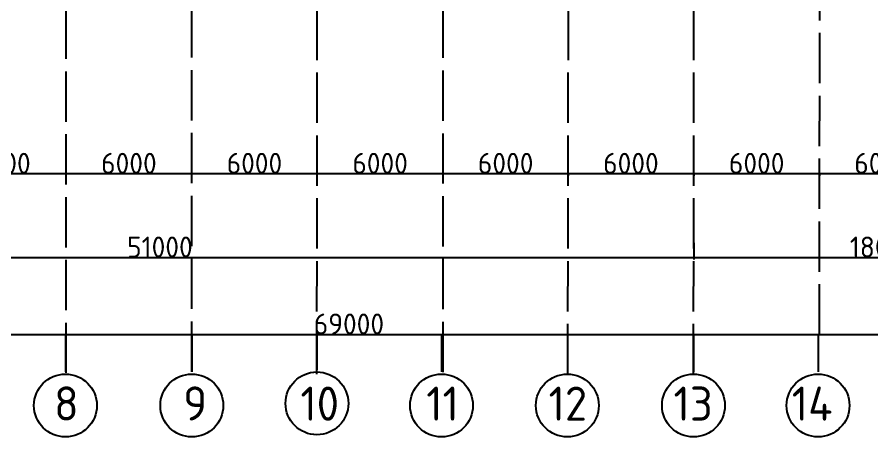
# Model space of a CAD drawing. Header units: millimetres. Extents: x -1544140 to 7445918, y -1294905 to 2019878.
# Drawn here: x 666408 to 707200, y 151970 to 172021 of the extents above; entities that cross this region are included whole.
import ezdxf

# ---------------------------------------------------------------- set-up
doc = ezdxf.new("R2010")
doc.units = ezdxf.units.MM
doc.header["$MEASUREMENT"] = 0
doc.linetypes.add('ACAD_ISO02W100', pattern=[15, 12, -3])
doc.layers.add('Plan 1', color=7, linetype='Continuous')
doc.styles.add('Annotative', font='GOST Common.ttf')
doc.styles.add('gost', font='GOST Common.ttf')
doc.dimstyles.get("Standard").update_dxf_attribs({"dimtxt": 1000, "dimasz": 100, "dimexe": 100, "dimexo": 0.06, "dimgap": 0.19, "dimtad": 1, "dimdec": 0, "dimzin": 0, "dimdsep": 46, "dimtxsty": 'Annotative', "dimblk": 'ARCHTICK', "dimcen": 0.09, "dimadec": 0, "dimazin": 0, "dimtfac": 1, "dimtdec": 0, "dimtofl": 0, "dimtmove": 0, "dimatfit": 3, "dimldrblk": 'ARCHTICK', "dimfxl": 700, "dimfxlon": 1, "dimtolj": 1, "dimtzin": 0, "dimarcsym": 0})

# ---------------------------------------------------------------- blocks, each defined once
blk = doc.blocks.new('_ArchTick')
at = {"color": 0, "linetype": 'ByBlock', "const_width": 0.15}
blk.add_lwpolyline([(-0.5, -0.5), (0.5, 0.5)], dxfattribs=at)
blk = doc.blocks.new('*D213')
at = {"color": 0, "lineweight": -2, "transparency": 16777216}
for p, q in [((710664, 165238), (710664, 164438)), ((704706, 164540), (704706, 164438)), ((710664, 164538), (704706, 164538))]:
    blk.add_line(p, q, dxfattribs=at)
at = {"layer": 'Defpoints', "color": 0, "transparency": 16777216}
for p in [(710664, 173143), (704706, 164540), (704706, 164538)]:
    blk.add_point(p, dxfattribs=at)
at = {"color": 0, "lineweight": -2, "transparency": 16777216, "xscale": 100, "yscale": 100, "zscale": 100, "rotation": 180}
blk.add_blockref('_ArchTick', (704706, 164538), dxfattribs=at)
at = {"color": 0, "lineweight": -2, "transparency": 16777216, "xscale": 100, "yscale": 100, "zscale": 100}
blk.add_blockref('_ArchTick', (710664, 164538), dxfattribs=at)
at = {"color": 0, "transparency": 16777216, "insert": (707685, 165038), "char_height": 1000, "attachment_point": 5, "style": 'Annotative'}
blk.add_mtext('\\A1;6000', dxfattribs=at)
blk = doc.blocks.new('*D214')
at = {"color": 0, "lineweight": -2, "transparency": 16777216}
for p, q in [((698697, 164543), (698697, 164438)), ((704706, 164538), (698697, 164538)), ((704706, 164540), (704706, 164438))]:
    blk.add_line(p, q, dxfattribs=at)
at = {"layer": 'Defpoints', "color": 0, "transparency": 16777216}
for p in [(698697, 164543), (698697, 164538), (704706, 164540)]:
    blk.add_point(p, dxfattribs=at)
at = {"color": 0, "lineweight": -2, "transparency": 16777216, "xscale": 100, "yscale": 100, "zscale": 100, "rotation": 180}
blk.add_blockref('_ArchTick', (698697, 164538), dxfattribs=at)
at = {"color": 0, "lineweight": -2, "transparency": 16777216, "xscale": 100, "yscale": 100, "zscale": 100}
blk.add_blockref('_ArchTick', (704706, 164538), dxfattribs=at)
at = {"color": 0, "transparency": 16777216, "insert": (701702, 165038), "char_height": 1000, "attachment_point": 5, "style": 'Annotative'}
blk.add_mtext('\\A1;6000', dxfattribs=at)
blk = doc.blocks.new('*D215')
at = {"color": 0, "lineweight": -2, "transparency": 16777216}
for p, q in [((692705, 164567), (692705, 164438)), ((698697, 164538), (692705, 164538)), ((698697, 164543), (698697, 164438))]:
    blk.add_line(p, q, dxfattribs=at)
at = {"layer": 'Defpoints', "color": 0, "transparency": 16777216}
for p in [(692705, 164567), (692705, 164538), (698697, 164543)]:
    blk.add_point(p, dxfattribs=at)
at = {"color": 0, "lineweight": -2, "transparency": 16777216, "xscale": 100, "yscale": 100, "zscale": 100, "rotation": 180}
blk.add_blockref('_ArchTick', (692705, 164538), dxfattribs=at)
at = {"color": 0, "lineweight": -2, "transparency": 16777216, "xscale": 100, "yscale": 100, "zscale": 100}
blk.add_blockref('_ArchTick', (698697, 164538), dxfattribs=at)
at = {"color": 0, "transparency": 16777216, "insert": (695701, 165038), "char_height": 1000, "attachment_point": 5, "style": 'Annotative'}
blk.add_mtext('\\A1;6000', dxfattribs=at)
blk = doc.blocks.new('*D216')
at = {"color": 0, "lineweight": -2, "transparency": 16777216}
for p, q in [((686740, 164538), (686740, 164638)), ((692705, 164538), (686740, 164538)), ((692705, 164567), (692705, 164438))]:
    blk.add_line(p, q, dxfattribs=at)
at = {"layer": 'Defpoints', "color": 0, "transparency": 16777216}
for p in [(686740, 164538), (686740, 164538), (692705, 164567)]:
    blk.add_point(p, dxfattribs=at)
at = {"color": 0, "lineweight": -2, "transparency": 16777216, "xscale": 100, "yscale": 100, "zscale": 100, "rotation": 180}
blk.add_blockref('_ArchTick', (686740, 164538), dxfattribs=at)
at = {"color": 0, "lineweight": -2, "transparency": 16777216, "xscale": 100, "yscale": 100, "zscale": 100}
blk.add_blockref('_ArchTick', (692705, 164538), dxfattribs=at)
at = {"color": 0, "transparency": 16777216, "insert": (689723, 165038), "char_height": 1000, "attachment_point": 5, "style": 'Annotative'}
blk.add_mtext('\\A1;6000', dxfattribs=at)
blk = doc.blocks.new('*D179')
at = {"color": 0, "lineweight": -2, "transparency": 16777216}
for p, q in [((680724, 164538), (680724, 164638)), ((686740, 164538), (680724, 164538)), ((686740, 164538), (686740, 164638))]:
    blk.add_line(p, q, dxfattribs=at)
at = {"layer": 'Defpoints', "color": 0, "transparency": 16777216}
for p in [(680724, 164538), (680724, 164538), (686740, 164538)]:
    blk.add_point(p, dxfattribs=at)
at = {"color": 0, "lineweight": -2, "transparency": 16777216, "xscale": 100, "yscale": 100, "zscale": 100, "rotation": 180}
blk.add_blockref('_ArchTick', (680724, 164538), dxfattribs=at)
at = {"color": 0, "lineweight": -2, "transparency": 16777216, "xscale": 100, "yscale": 100, "zscale": 100}
blk.add_blockref('_ArchTick', (686740, 164538), dxfattribs=at)
at = {"color": 0, "transparency": 16777216, "insert": (683732, 165038), "char_height": 1000, "attachment_point": 5, "style": 'Annotative'}
blk.add_mtext('\\A1;6000', dxfattribs=at)
blk = doc.blocks.new('*D180')
at = {"color": 0, "lineweight": -2, "transparency": 16777216}
for p, q in [((674744, 164538), (674744, 164638)), ((680724, 164538), (674744, 164538)), ((680724, 164538), (680724, 164638))]:
    blk.add_line(p, q, dxfattribs=at)
at = {"layer": 'Defpoints', "color": 0, "transparency": 16777216}
for p in [(674744, 164538), (674744, 164538), (680724, 164538)]:
    blk.add_point(p, dxfattribs=at)
at = {"color": 0, "lineweight": -2, "transparency": 16777216, "xscale": 100, "yscale": 100, "zscale": 100, "rotation": 180}
blk.add_blockref('_ArchTick', (674744, 164538), dxfattribs=at)
at = {"color": 0, "lineweight": -2, "transparency": 16777216, "xscale": 100, "yscale": 100, "zscale": 100}
blk.add_blockref('_ArchTick', (680724, 164538), dxfattribs=at)
at = {"color": 0, "transparency": 16777216, "insert": (677734, 165038), "char_height": 1000, "attachment_point": 5, "style": 'Annotative'}
blk.add_mtext('\\A1;6000', dxfattribs=at)
blk = doc.blocks.new('*D217')
at = {"color": 0, "lineweight": -2, "transparency": 16777216}
for p, q in [((668744, 164538), (668744, 164638)), ((674744, 164538), (668744, 164538)), ((674744, 164538), (674744, 164638))]:
    blk.add_line(p, q, dxfattribs=at)
at = {"layer": 'Defpoints', "color": 0, "transparency": 16777216}
for p in [(668744, 164538), (668744, 164538), (674744, 164538)]:
    blk.add_point(p, dxfattribs=at)
at = {"color": 0, "lineweight": -2, "transparency": 16777216, "xscale": 100, "yscale": 100, "zscale": 100, "rotation": 180}
blk.add_blockref('_ArchTick', (668744, 164538), dxfattribs=at)
at = {"color": 0, "lineweight": -2, "transparency": 16777216, "xscale": 100, "yscale": 100, "zscale": 100}
blk.add_blockref('_ArchTick', (674744, 164538), dxfattribs=at)
at = {"color": 0, "transparency": 16777216, "insert": (671744, 165038), "char_height": 1000, "attachment_point": 5, "style": 'Annotative'}
blk.add_mtext('\\A1;6000', dxfattribs=at)
blk = doc.blocks.new('*D218')
at = {"color": 0, "lineweight": -2, "transparency": 16777216}
for p, q in [((662718, 164551), (662718, 164438)), ((668744, 164538), (662718, 164538)), ((668744, 164538), (668744, 164638))]:
    blk.add_line(p, q, dxfattribs=at)
at = {"layer": 'Defpoints', "color": 0, "transparency": 16777216}
for p in [(662718, 164551), (662718, 164538), (668744, 164538)]:
    blk.add_point(p, dxfattribs=at)
at = {"color": 0, "lineweight": -2, "transparency": 16777216, "xscale": 100, "yscale": 100, "zscale": 100, "rotation": 180}
blk.add_blockref('_ArchTick', (662718, 164538), dxfattribs=at)
at = {"color": 0, "lineweight": -2, "transparency": 16777216, "xscale": 100, "yscale": 100, "zscale": 100}
blk.add_blockref('_ArchTick', (668744, 164538), dxfattribs=at)
at = {"color": 0, "transparency": 16777216, "insert": (665731, 165038), "char_height": 1000, "attachment_point": 5, "style": 'Annotative'}
blk.add_mtext('\\A1;6000', dxfattribs=at)
blk = doc.blocks.new('*D220')
at = {"color": 0, "lineweight": -2, "transparency": 16777216}
for p, q in [((647744, 161238), (647744, 160438)), ((698701, 161238), (698701, 160438)), ((647744, 160538), (698701, 160538))]:
    blk.add_line(p, q, dxfattribs=at)
at = {"layer": 'Defpoints', "color": 0, "transparency": 16777216}
for p in [(647744, 173116), (698701, 173138), (698701, 160538)]:
    blk.add_point(p, dxfattribs=at)
at = {"color": 0, "lineweight": -2, "transparency": 16777216, "xscale": 100, "yscale": 100, "zscale": 100, "rotation": 180}
blk.add_blockref('_ArchTick', (647744, 160538), dxfattribs=at)
at = {"color": 0, "lineweight": -2, "transparency": 16777216, "xscale": 100, "yscale": 100, "zscale": 100}
blk.add_blockref('_ArchTick', (698701, 160538), dxfattribs=at)
at = {"color": 0, "transparency": 16777216, "insert": (673223, 161038), "char_height": 1000, "attachment_point": 5, "style": 'Annotative'}
blk.add_mtext('\\A1;51000', dxfattribs=at)
blk = doc.blocks.new('*D221')
at = {"color": 0, "lineweight": -2, "transparency": 16777216}
for p, q in [((698701, 161238), (698701, 160438)), ((698701, 160538), (716744, 160538)), ((716744, 160538), (716744, 160638))]:
    blk.add_line(p, q, dxfattribs=at)
at = {"layer": 'Defpoints', "color": 0, "transparency": 16777216}
for p in [(698701, 173138), (716744, 160538), (716744, 160538)]:
    blk.add_point(p, dxfattribs=at)
at = {"color": 0, "lineweight": -2, "transparency": 16777216, "xscale": 100, "yscale": 100, "zscale": 100, "rotation": 180}
blk.add_blockref('_ArchTick', (698701, 160538), dxfattribs=at)
at = {"color": 0, "lineweight": -2, "transparency": 16777216, "xscale": 100, "yscale": 100, "zscale": 100}
blk.add_blockref('_ArchTick', (716744, 160538), dxfattribs=at)
at = {"color": 0, "transparency": 16777216, "insert": (707723, 161038), "char_height": 1000, "attachment_point": 5, "style": 'Annotative'}
blk.add_mtext('\\A1;18000', dxfattribs=at)
blk = doc.blocks.new('*D186')
at = {"color": 0, "lineweight": -2, "transparency": 16777216}
for p, q in [((647744, 157564), (647744, 156764)), ((716744, 157564), (716744, 156764)), ((647744, 156864), (716744, 156864))]:
    blk.add_line(p, q, dxfattribs=at)
at = {"layer": 'Defpoints', "color": 0, "transparency": 16777216}
for p in [(647744, 162226), (716744, 162226), (716744, 156864)]:
    blk.add_point(p, dxfattribs=at)
at = {"color": 0, "lineweight": -2, "transparency": 16777216, "xscale": 100, "yscale": 100, "zscale": 100, "rotation": 180}
blk.add_blockref('_ArchTick', (647744, 156864), dxfattribs=at)
at = {"color": 0, "lineweight": -2, "transparency": 16777216, "xscale": 100, "yscale": 100, "zscale": 100}
blk.add_blockref('_ArchTick', (716744, 156864), dxfattribs=at)
at = {"color": 0, "transparency": 16777216, "insert": (682244, 157364), "char_height": 1000, "attachment_point": 5, "style": 'Annotative'}
blk.add_mtext('\\A1;69000', dxfattribs=at)

msp = doc.modelspace()

# ---------------------------------------------------------------- linework, layer by layer
at = {"color": 9, "linetype": 'ACAD_ISO02W100', "ltscale": 200, "true_color": 0xc4c4c5}
for p, q in [((668744.4, 155023), (668744.4, 263337.8)), ((674744.4, 155085.3), (674744.4, 263137.8)), ((698692.8, 154967.2), (698744.4, 263137.8)), ((704703.4, 156861.8), (704744.4, 263137.8)), ((680716.1, 154967.2), (680744.4, 188337.8)), ((692689.5, 154967.2), (692744.4, 188137.8)), ((686737.9, 155067.2), (686744.4, 185521.7))]:
    msp.add_line(p, q, dxfattribs=at)
for p, q in [((668713.2, 156864.2), (668713.2, 155078.1)), ((674744.4, 156864.2), (674744.4, 155078.1)), ((680717.8, 156966.9), (680717.8, 155180.7)), ((686662.2, 156866.9), (686662.2, 155080.7)), ((692666, 156866.9), (692666, 155080.7)), ((698684.3, 156866.9), (698684.3, 155080.7)), ((704630, 156866.9), (704630, 155080.7))]:
    msp.add_line(p, q)
for centre in [(680717.8, 153572.3), (668713.2, 153469.7), (674744.4, 153469.7), (686662.2, 153472.3), (692666, 153472.3), (698684.3, 153472.3), (704630, 153472.3)]:
    msp.add_circle(centre, 1500)

# ---------------------------------------------------------------- texts
at = {"layer": 'Plan 1', "attachment_point": 1, "style": 'gost'}
for s, insert, char_height in [('8', (668172.7, 154382.4), 1630.6), ('9', (674333.4, 154382.4), 1630.6), ('10', (679928.1, 154374), 1630.63), ('11', (685932.4, 154374), 1630.63), ('12', (691769.9, 154374), 1630.63), ('13', (697734.2, 154374), 1630.63), ('14', (703378.2, 154374), 1630.63)]:
    msp.add_mtext_dynamic_manual_height_columns(s, width=31807.575, gutter_width=5.44, heights=[0], dxfattribs=dict(at, insert=insert, char_height=char_height))

# ---------------------------------------------------------------- dimensions: what is measured, and where the dimension line sits
dim = msp.add_linear_dim(base=(698701.5, 160537.8), p1=(647744.4, 173115.8), p2=(698701.5, 173137.8), text='51000', dimstyle='Standard')
dim.commit()
dim.dimension.update_dxf_attribs({"geometry": '*D220', "text_midpoint": (673222.9, 161038)})
for base, p1, p2, text, picture, middle in [((716744.4, 160537.8), (698701.5, 173137.8), (716744.4, 160537.8), '18000', '*D221', (707722.9, 161038)), ((704706.4, 164537.8), (710663.7, 173143.2), (704706.4, 164540.1), '6000', '*D213', (707685, 165038)), ((662717.6, 164537.8), (668744.4, 164537.8), (662717.6, 164550.8), '6000', '*D218', (665731, 165038)), ((674744.4, 164537.8), (680724.2, 164537.8), (674744.4, 164537.8), '6000', '*D180', (677734.3, 165038)), ((680724.2, 164537.8), (686739.9, 164537.8), (680724.2, 164537.8), '6000', '*D179', (683732, 165038)), ((686739.9, 164537.8), (692705.4, 164567.5), (686739.9, 164537.8), '6000', '*D216', (689722.6, 165038)), ((692705.4, 164537.8), (698697.4, 164543.5), (692705.4, 164567.5), '6000', '*D215', (695701.4, 165038)), ((698697.4, 164537.8), (704706.4, 164540.1), (698697.4, 164543.5), '6000', '*D214', (701701.9, 165038))]:
    dim = msp.add_linear_dim(base=base, p1=p1, p2=p2, text=text, dimstyle='Standard', override={"dimtmove": 1})
    dim.commit()
    dim.dimension.update_dxf_attribs({"geometry": picture, "text_midpoint": middle})
dim = msp.add_linear_dim(base=(668744.4, 164537.8), p1=(674744.4, 164537.8), p2=(668744.4, 164537.8), dimstyle='Standard', override={"dimtmove": 1})
dim.commit()
dim.dimension.update_dxf_attribs({"geometry": '*D217', "text_midpoint": (671744.4, 165038)})
dim = msp.add_linear_dim(base=(716744.4, 156864.2), p1=(647744.4, 162226.4), p2=(716744.4, 162226.4), dimstyle='Standard')
dim.commit()
dim.dimension.update_dxf_attribs({"geometry": '*D186', "text_midpoint": (682244.4, 157364.4)})

doc.saveas('drawing.dxf')
